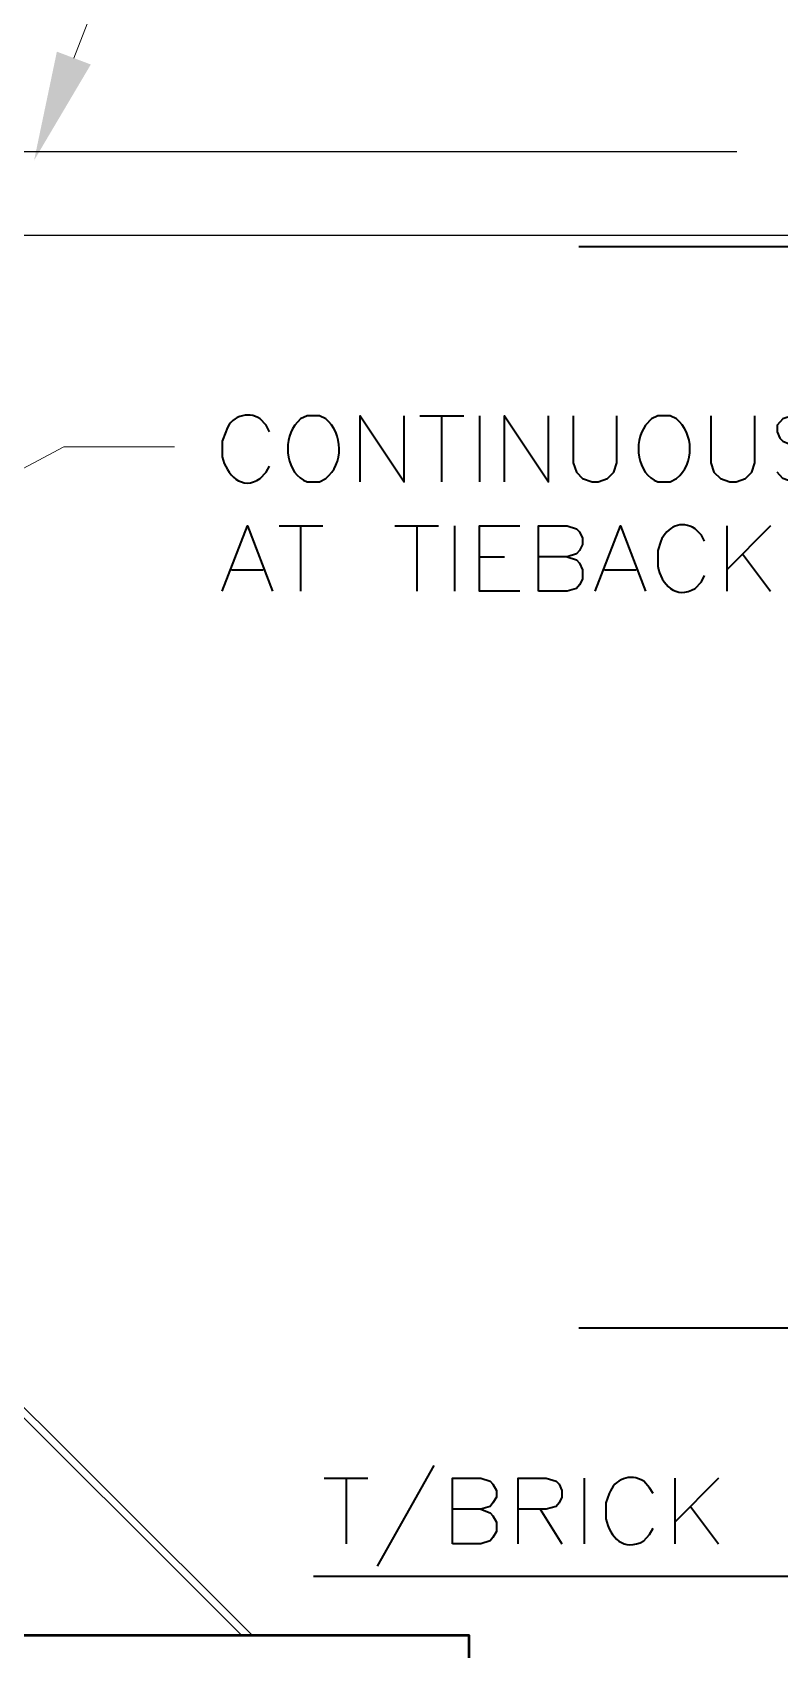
# Model space of a CAD drawing. Header units: inches. Extents: x 5 to 516, y -193 to 129.
# Drawn here: x 73.11 to 77.37, y -55.03 to -45.81 of the extents above; entities that cross this region are included whole.
import ezdxf

# ---------------------------------------------------------------- set-up
doc = ezdxf.new("R2010")
doc.units = ezdxf.units.IN
doc.header["$MEASUREMENT"] = 0
for name, color, linetype in [('Highlight', 210, 'Continuous'), ('PDF4_Geometry', 7, 'Continuous'), ('PDF4_Solid Fills', 7, 'Continuous')]:
    doc.layers.add(name, color=color, linetype=linetype)

msp = doc.modelspace()

# ---------------------------------------------------------------- linework, layer by layer
at = {"layer": 'Highlight'}
for p, q in [((23.3720821, -46.4929787), (77.1258262, -46.4929787)), ((72.5587536, -46.9696498), (133.673458, -46.9696498))]:
    msp.add_line(p, q, dxfattribs=at)
at = {"layer": 'PDF4_Geometry', "lineweight": 15}
for points in [[(73.3454222, -45.9596467), (74.2387556, -43.6596464), (74.9054223, -43.6596464)], [(64.8287522, -52.6796451), (73.2887528, -48.1763115), (73.9187526, -48.1763115)], [(74.3620849, -54.9496512), (72.7254182, -53.3196511), (72.7254182, -53.3229844)], [(74.3020873, -54.9496512), (72.7254206, -53.3796511)]]:
    msp.add_lwpolyline(points, dxfattribs=at)
at = {"layer": 'PDF4_Geometry', "lineweight": 35}
for points in [[(76.2254206, -47.0329839), (85.3654215, -47.0329839)], [(74.7820857, -48.0163119), (74.7454191, -47.9996452), (74.6754191, -47.9996452), (74.6387524, -48.0163119), (74.6054191, -48.0529786)], [(74.978757, -48.3763136), (74.978757, -47.9996469), (75.2287571, -48.3763136), (75.2287571, -47.9996469)], [(75.31875, -47.9996452), (75.56875, -47.9996452)], [(75.4420885, -47.9996452), (75.4420885, -48.3763119)], [(75.6587566, -47.9996452), (75.6587566, -48.3763119)], [(75.8020875, -48.3763136), (75.8020875, -47.9996469), (76.0520875, -48.3763136), (76.0520875, -47.9996469)], [(76.1920886, -47.9996452), (76.1920886, -48.2663119), (76.2120886, -48.3196453), (76.2454219, -48.3563119), (76.3020886, -48.3763119), (76.3354219, -48.3763119), (76.3887553, -48.3563119), (76.4254219, -48.3196453), (76.4420886, -48.2663119), (76.4420886, -47.9996452)], [(76.7820859, -48.0163119), (76.7454192, -47.9996452), (76.6754192, -47.9996452), (76.6387526, -48.0163119), (76.6054192, -48.0529786)], [(76.9787572, -47.9996452), (76.9787572, -48.2663119), (76.9954239, -48.3196453), (77.0320905, -48.3563119), (77.0854239, -48.3763119), (77.1220905, -48.3763119), (77.1754239, -48.3563119), (77.2120906, -48.3196453), (77.2287572, -48.2663119), (77.2287572, -47.9996452)], [(77.6054188, -48.0529832), (77.5687521, -48.0163165), (77.5154188, -47.9996499), (77.4420854, -47.9996499), (77.3887521, -48.0163165), (77.3554187, -48.0529832), (77.3554187, -48.0896499), (77.3720854, -48.1263165), (77.3887521, -48.1429832), (77.4254187, -48.1596499), (77.5320854, -48.1963165), (77.5687521, -48.2129832), (77.5854188, -48.2329832), (77.6054188, -48.2663165), (77.6054188, -48.3196499), (77.5687521, -48.3563165), (77.5154188, -48.3763165), (77.4420854, -48.3763165), (77.3887521, -48.3563165), (77.3554187, -48.3196499)], [(74.4087543, -48.3563117), (74.4420876, -48.319645), (74.4620876, -48.2863117)], [(74.6754191, -48.3763119), (74.7454191, -48.3763119), (74.7820857, -48.3563119)], [(76.6754192, -48.3763119), (76.7454192, -48.3763119), (76.7820859, -48.3563119)], [(74.1920884, -48.9996453), (74.3354218, -48.626312), (74.4787551, -48.9996453)], [(74.5154188, -48.6263136), (74.7654188, -48.6263136)], [(74.6387505, -48.6263136), (74.6387505, -48.9996469)], [(75.1754191, -48.6263136), (75.4254191, -48.6263136)], [(75.3020874, -48.6263136), (75.3020874, -48.9996469)], [(75.5154189, -48.6263136), (75.5154189, -48.9996469)], [(75.8887566, -48.9996453), (75.6587566, -48.9996453), (75.6587566, -48.626312), (75.8887566, -48.626312)], [(75.9954197, -48.9996453), (75.9954197, -48.626312), (76.1587531, -48.626312), (76.2120864, -48.6429786), (76.2287531, -48.6596453), (76.2454197, -48.696312), (76.2454197, -48.7329786), (76.2287531, -48.766312), (76.2120864, -48.786312), (76.1587531, -48.8029786), (75.9954197, -48.8029786)], [(76.3187501, -48.9996453), (76.4620834, -48.626312), (76.6054168, -48.9996453)], [(76.9420886, -48.7129835), (76.925422, -48.6796502), (76.8887553, -48.6429835)], [(77.0687502, -48.6263136), (77.0687502, -48.9996469)], [(77.3187502, -48.6263136), (77.0687502, -48.8763136)], [(76.6920886, -48.7129835), (76.6754219, -48.7663169), (76.6754219, -48.8563169)], [(75.6587566, -48.8029832), (75.8020899, -48.8029832)], [(76.1587566, -48.8029832), (76.2120899, -48.8196499), (76.2287566, -48.8396499), (76.2454233, -48.8763166), (76.2454233, -48.9296499), (76.2287566, -48.9629833), (76.2120899, -48.9829833), (76.1587566, -48.9996499), (75.9954232, -48.9996499)], [(77.1587567, -48.7863139), (77.3187567, -48.9996472)], [(74.2454196, -48.8763136), (74.4254196, -48.8763136)], [(76.372088, -48.8763136), (76.5520881, -48.8763136)], [(76.8887553, -48.9829835), (76.925422, -48.9463169), (76.9420886, -48.9096502)], [(83.8654222, -53.1996511), (85.3654224, -53.1996511), (76.2254214, -53.1996511)], [(75.3987535, -53.9829831), (75.0754202, -54.5563165)], [(74.7720852, -54.0563135), (75.0220852, -54.0563135)], [(74.8987535, -54.0563135), (74.8987535, -54.4296468)], [(75.5054227, -54.4296452), (75.5054227, -54.0563118), (75.6654227, -54.0563118), (75.718756, -54.0729785), (75.7354227, -54.0896452), (75.7554227, -54.1263119), (75.7554227, -54.1629785), (75.7354227, -54.1963119), (75.718756, -54.2163119), (75.6654227, -54.2329785), (75.5054227, -54.2329785)], [(75.8787544, -54.4296452), (75.8787544, -54.0563118), (76.0387544, -54.0563118), (76.0954211, -54.0729785), (76.1120878, -54.0896452), (76.1287544, -54.1263119), (76.1287544, -54.1629785), (76.1120878, -54.1963119), (76.0954211, -54.2163119), (76.0387544, -54.2329785), (75.8787544, -54.2329785)], [(76.2554227, -54.0563135), (76.2554227, -54.4296468)], [(76.6487536, -54.1429834), (76.6287536, -54.1096501), (76.5954203, -54.0729834)], [(76.7720854, -54.0563135), (76.7720854, -54.4296468)], [(77.0220854, -54.0563135), (76.7720854, -54.3063135)], [(76.3987536, -54.1429834), (76.3787536, -54.1963167), (76.3787536, -54.2863168)], [(75.6654229, -54.2329831), (75.7187563, -54.2529831), (75.735423, -54.2696498), (75.755423, -54.3063165), (75.755423, -54.3596498), (75.735423, -54.3929832), (75.7187563, -54.4129832), (75.6654229, -54.4296498), (75.5054229, -54.4296498)], [(76.0054227, -54.2329831), (76.128756, -54.4296498)], [(76.8620851, -54.2163138), (77.0220851, -54.4296471)], [(76.5954203, -54.4129834), (76.6287536, -54.3763168), (76.6487536, -54.3396501)], [(83.8654222, -54.6163179), (85.3654224, -54.6163179), (74.7120885, -54.6163179)]]:
    msp.add_lwpolyline(points, dxfattribs=at)
msp.add_lwpolyline([(74.4620876, -48.089645), (74.4420876, -48.0529783), (74.4087543, -48.0163116, 0.508548725), (74.2120876, -48.089645), (74.1920876, -48.1429783), (74.1920876, -48.2329783)], format="xyb", dxfattribs=at)
at = {"layer": 'PDF4_Geometry', "lineweight": 50}
msp.add_lwpolyline([(29.0987485, -55.1163179), (29.0987485, -54.9496512), (75.5987522, -54.9496512), (75.5987522, -55.1163179), (75.4320855, -55.1163179), (75.4320855, -55.9529846)], dxfattribs=at)
at = {"layer": 'PDF4_Geometry', "lineweight": 35}
for points in [[(74.7820857, -48.3563119), (74.8866413, -48.2734786), (74.8821413, -48.0980341), (74.7820857, -48.0163119)], [(76.7820859, -48.3563119), (76.8866415, -48.2734786), (76.8821415, -48.0980341), (76.7820859, -48.0163119)], [(74.6054191, -48.0529786), (74.5344191, -48.1535341), (74.5565857, -48.3277008), (74.6754191, -48.3763119)], [(76.6054192, -48.0529786), (76.5344192, -48.1535341), (76.5565859, -48.3277008), (76.6754192, -48.3763119)], [(74.1920876, -48.2329783), (74.2141987, -48.3333672), (74.3056432, -48.4302006), (74.4087543, -48.3563117)], [(76.8887553, -48.6429835), (76.8091442, -48.5917613), (76.7285331, -48.6317057), (76.6920886, -48.7129835)], [(76.6754219, -48.8563169), (76.6941442, -48.9599835), (76.7793108, -49.0495947), (76.8887553, -48.9829835)], [(76.5954203, -54.0729834), (76.5179203, -54.0239834), (76.4285314, -54.0604834), (76.3987536, -54.1429834)], [(76.3787536, -54.2863168), (76.4055314, -54.3939834), (76.4789759, -54.4771501), (76.5954203, -54.4129834)]]:
    msp.add_open_spline(points, degree=3, dxfattribs=at)
at = {"layer": 'PDF4_Solid Fills', "lineweight": 35, "transparency": 33554559}
msp.add_solid([(73.4420884, -45.9963153), (73.118755, -46.542982), (73.248755, -45.9229819)], dxfattribs=at)

doc.saveas('drawing.dxf')
